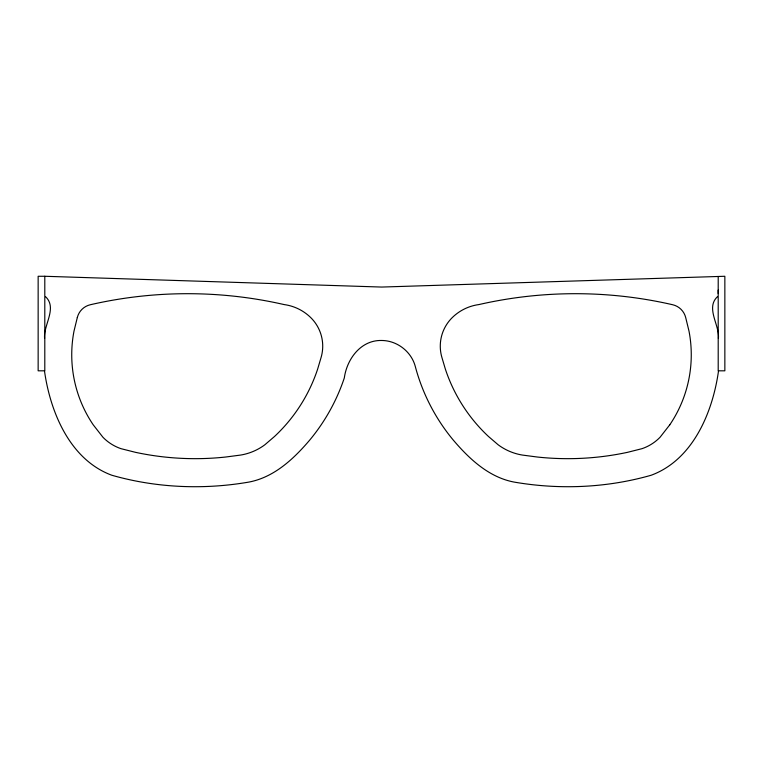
<?xml version="1.0" encoding="UTF-8"?>
<svg xmlns="http://www.w3.org/2000/svg" width="763" height="763" viewBox="0 0 763 763"><rect width="100%" height="100%" fill="white"/><g stroke="black" fill="none" stroke-linecap="round" stroke-linejoin="round"><path stroke-width="1.14" d="M718.202 293.555L718.212 276.483M44.597 338.419C43.281 324.981 57.645 307.975 45.494 296.645M718.546 370.704C712.823 411.906 693.128 459.765 651.173 475.244C606.766 487.929 559.422 489.932 513.957 482.054C488.692 477.209 469.054 458.706 453.003 439.755C435.349 418.448 422.406 393.317 415.32 366.564C411.41 351.571 397.008 340.46 381.5 340.479C360.794 340.031 346.927 359.02 344.313 377.933C336.807 400.432 325.114 421.481 309.997 439.755C293.946 458.706 274.308 477.209 249.043 482.054C203.578 489.932 156.234 487.929 111.827 475.244C69.872 459.765 50.177 411.906 44.454 370.704M717.506 296.645C705.355 307.975 719.719 324.981 718.403 338.419M44.798 276.273L38.15 276.273L38.15 370.818L44.798 370.818L44.798 276.273L381.672 287.06L724.85 276.273L724.85 370.818L718.202 370.818L718.202 290.054M77.301 317.58L73.992 331.152A124.894 124.894 0 0 0 93.21 424.8L102.948 437.266A45.77 45.77 0 0 0 120.926 448.654L135.404 452.306A284.189 284.189 0 0 0 225.734 457.018L240.574 455.072A55.556 55.556 0 0 0 264.866 444.762L274.546 436.455A161.594 161.594 0 0 0 317.637 369.111L321.07 357.542A40.048 40.048 0 0 0 310.722 317.58A46.934 46.934 0 0 0 284.16 304.58A433.889 433.889 0 0 0 90.311 304.742A17.406 17.406 0 0 0 77.301 317.58M669.79 424.8L660.052 437.266A45.77 45.77 0 0 1 642.074 448.654L627.596 452.306A284.189 284.189 0 0 1 537.266 457.018L522.426 455.072A55.556 55.556 0 0 1 498.134 444.762L488.454 436.455A161.594 161.594 0 0 1 445.363 369.111L441.93 357.542A40.048 40.048 0 0 1 452.278 317.58A46.934 46.934 0 0 1 478.84 304.58A433.889 433.889 0 0 1 672.689 304.742A17.406 17.406 0 0 1 685.699 317.58L689.008 331.152A124.894 124.894 0 0 1 669.79 424.8"/></g></svg>
